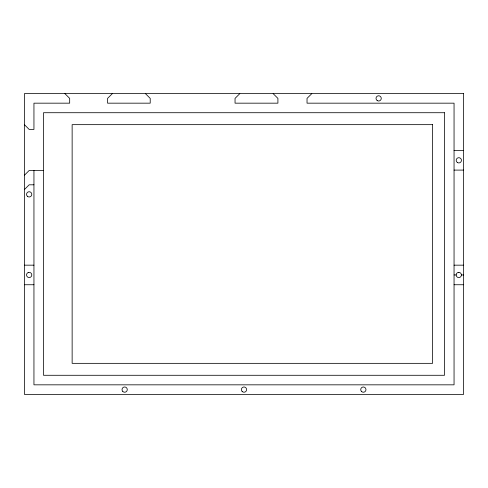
<?xml version="1.0" encoding="UTF-8"?>
<svg xmlns="http://www.w3.org/2000/svg" width="488" height="488" viewBox="0 0 488 488"><rect width="100%" height="100%" fill="white"/><g stroke="black" fill="none" stroke-linecap="round" stroke-linejoin="round"><path stroke-width="0.73" d="M24.4 175.259L29.176 170.483L43.493 170.483M112.35 93.623L107.573 98.393L107.573 103.169L150.213 103.169L150.213 98.393L145.436 93.623M24.4 189.582L29.176 184.806L33.947 184.806M239.815 93.623L235.045 98.393L235.045 103.169L277.91 103.169L277.91 98.393L273.14 93.623M311.808 93.623L307.031 98.393L307.031 103.169L454.053 103.169L454.053 384.831L33.947 384.831L33.947 170.483M454.053 150.53L463.6 150.53M454.053 170.099L463.6 170.099M24.4 265.167L33.947 265.167M454.053 265.167L463.6 265.167M454.053 274.951L456.201 274.951M461.453 274.951L463.6 274.951M24.4 284.742L33.947 284.742M454.053 284.742L463.6 284.742M64.898 93.623L69.674 98.393L69.674 103.169L33.947 103.169L33.947 129.43L29.176 129.43L24.4 124.653M28.493 272.414L27.859 272.676A2.623 2.623 0 0 0 27.859 277.227L29.176 277.581L30.488 277.227A2.623 2.623 0 0 0 30.488 272.676L28.493 272.414M458.824 272.328L458.104 272.432A2.623 2.623 0 0 0 456.634 276.476A2.623 2.623 0 0 0 460.934 276.476A2.623 2.623 0 0 0 459.464 272.432L458.787 272.347M463.6 93.623L24.4 93.623L24.4 394.377L463.6 394.377L463.6 93.623M444.507 112.716L43.493 112.716L43.493 375.284L444.507 375.284L444.507 112.716M432.569 124.653L72.139 124.653L72.139 363.346L432.569 363.346L432.569 124.653M457.512 162.589A2.623 2.623 0 0 0 461.453 160.314A2.623 2.623 0 0 0 457.512 158.039A2.623 2.623 0 0 0 457.512 162.589M377.328 100.668A2.623 2.623 0 0 0 381.268 98.393A2.623 2.623 0 0 0 377.328 96.124A2.623 2.623 0 0 0 377.328 100.668M361.492 391.461A2.623 2.623 0 0 0 365.884 390.284A2.623 2.623 0 0 0 362.669 387.069A2.623 2.623 0 0 0 361.492 391.461M122.793 391.461A2.623 2.623 0 0 0 127.191 390.284A2.623 2.623 0 0 0 123.97 387.069A2.623 2.623 0 0 0 122.793 391.461M242.146 391.461A2.623 2.623 0 0 0 246.538 390.284A2.623 2.623 0 0 0 243.323 387.069A2.623 2.623 0 0 0 242.146 391.461M27.316 196.213A2.623 2.623 0 0 0 31.708 195.035A2.623 2.623 0 0 0 28.493 191.821A2.623 2.623 0 0 0 27.316 196.213"/></g></svg>
